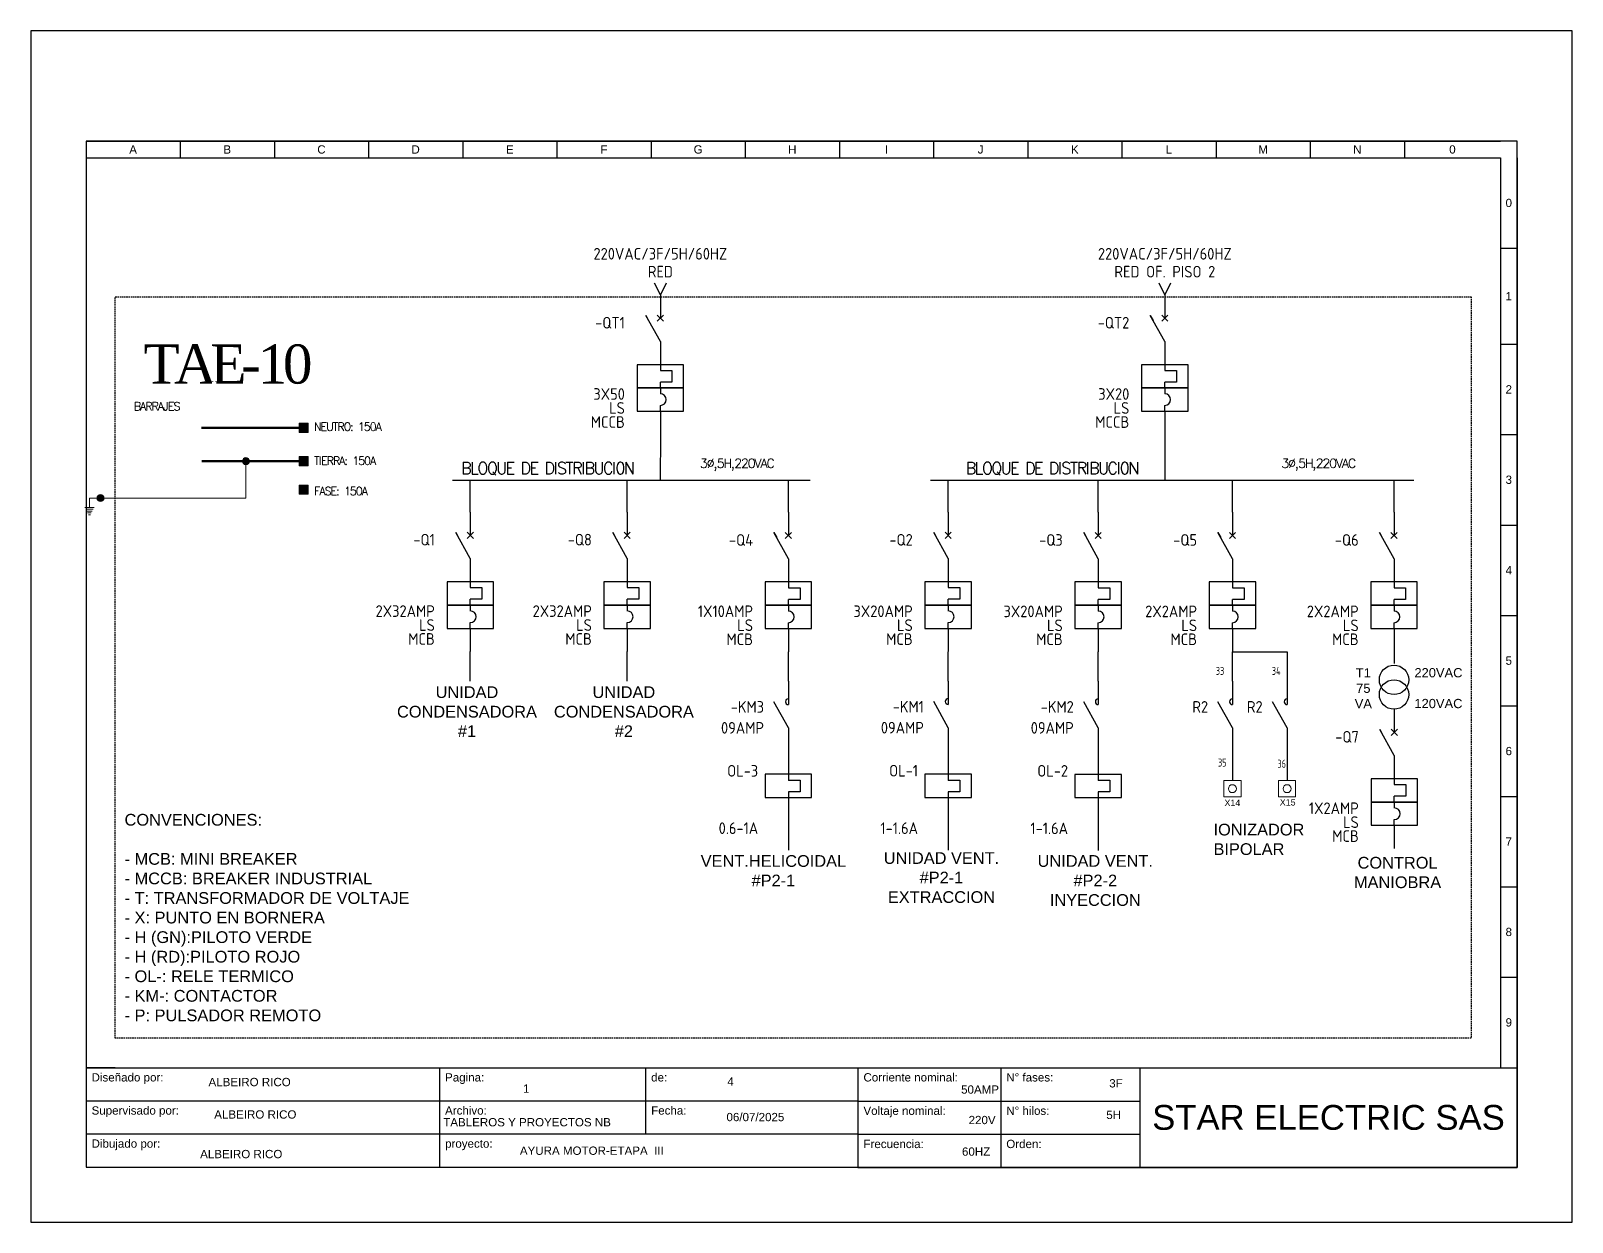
# Model space of a CAD drawing. Header units: millimetres. Extents: x 691 to 18605, y 670 to 10026.
# Drawn here: x 691 to 1742, y 670 to 1483 of the extents above; entities that cross this region are included whole.
import ezdxf
from ezdxf.enums import TextEntityAlignment as Align

# ---------------------------------------------------------------- set-up
doc = ezdxf.new("R2010")
doc.units = ezdxf.units.MM
doc.linetypes.add('DASHEDX2', pattern=[1.5, 1, -0.5])
for name, color, linetype in [('-DIAGRAMA', 7, 'Continuous'), ('-Electrico', 5, 'Continuous'), ('CO_BARRAJE', 255, 'Continuous'), ('CO_DIAGRAMA_UNIFILAR', 3, 'Continuous'), ('CO_TEXTO', 7, 'Continuous'), ('CO_TEXTO_1', 7, 'Continuous'), ('DESC', 150, 'Continuous'), ('SYMS', 7, 'Continuous'), ('TAGS', 150, 'Continuous'), ('WIRENO', 72, 'Continuous'), ('XREFCHILD', 134, 'Continuous'), ('YEL_14_THHN', 2, 'Continuous')]:
    doc.layers.add(name, color=color, linetype=linetype)
doc.styles.add('ROMANS', font='romans')
doc.styles.get("Standard").update_dxf_attribs({"font": 'arial.ttf'})
doc.styles.add('WD_IEC', font='ISOCP2.shx', dxfattribs={"width": 0.9, "height": 4})
doc.linetypes.add('TI_TIERRA', pattern='A,0.5,-0.2,["T",Standard,S=0.1,R=0,X=-0.1,Y=-0.05],-0.25', length=0.95)

# ---------------------------------------------------------------- blocks, each defined once
blk = doc.blocks.new('VCB11Q9')
for p, q in [((0, 7.5), (0, 2.5)), ((0, -2.5), (-3.12, 3.12)), ((-3.12, 3.12), (-2.52, 2.03)), ((-0.66, 1.84), (0.66, 3.16)), ((-0.66, 3.16), (0.66, 1.84)), ((0, -2.5), (0, -7.5)), ((0, -7.5), (0, -8.75)), ((0, -8.75), (2.5, -8.75)), ((2.5, -8.75), (2.5, -11.25)), ((0, -12.5), (0, -11.25)), ((2.5, -11.25), (0, -11.25)), ((0, -12.5), (0, -13.75)), ((0, -17.5), (0, -16.25)), ((0, -17.5), (0, -22.5))]:
    blk.add_line(p, q)
for points in [[(-5, -7.5), (-5, -12.5), (5, -12.5), (5, -7.5)], [(-5, -12.5), (-5, -17.5), (5, -17.5), (5, -12.5)]]:
    blk.add_lwpolyline(points, close=True)
blk.add_arc((0, -15), 1.25, 270, 90)
at = {"style": 'WD_IEC'}
for tag, p in [('INST', (-7.62, 6.3)), ('LOC', (-7.62, 3.3)), ('TAG1', (-7.62, 0.3)), ('RATING1', (-7.62, -2.7)), ('DESC1', (-7.62, -15.05)), ('DESC2', (-7.62, -18.05)), ('DESC3', (-7.62, -21.05))]:
    blk.add_attdef(tag, text='', height=2.5, dxfattribs=at).set_placement(p, align=Align.RIGHT)
blk.add_attdef('TERM01', text='', height=2, rotation=90, dxfattribs=at).set_placement((-1, 7.5), align=Align.RIGHT)
at = {"style": 'WD_IEC', "flags": 1}
for tag, p, height in [('X2TERM01', (0, 7.5), 0.32), ('X4LINK', (-2.15, 0), 0.32), ('X1LINK', (0.02, 0), 0.32), ('CONTACT', (-5.15, -7.55), 1), ('COMMON', (-3.9, -8.8), 1), ('ASSYCODE', (0.69, -18.77), 1), ('FAMILY', (0.69, -20.27), 1), ('X8TERM02', (0, -22.5), 0.32), ('CATDESC', (0.69, -21.77), 1)]:
    blk.add_attdef(tag, p, '', height=height, dxfattribs=at)
at = {"style": 'WD_IEC', "flags": 9}
for tag, p in [('MFG', (7.81, 5.44)), ('CAT', (7.81, 2.94))]:
    blk.add_attdef(tag, text='', height=1.5, dxfattribs=at).set_placement(p, align=Align.RIGHT)
at = {"lineweight": 15, "style": 'WD_IEC'}
blk.add_attdef('XREF', text='', height=2.5, dxfattribs=at).set_placement((-7.62, -12.05), align=Align.RIGHT)
at = {"style": 'WD_IEC'}
blk.add_attdef('TERM02', (-1, -22.5), '', height=2, rotation=90, dxfattribs=at)
blk = doc.blocks.new('HA1X2Y')
blk.add_lwpolyline([(1.25, 2.5), (0, 0), (-1.25, 2.5)])
at = {"style": 'WD_IEC', "flags": 8}
for tag, p in [('DESC1', (0, 7.6)), ('DESC2', (0, 3.75))]:
    blk.add_attdef(tag, text='', height=2.5, dxfattribs=at).set_placement(p, align=Align.CENTER)
at = {"style": 'WD_IEC', "flags": 1}
blk.add_attdef('X8TERM01', (0, 0), '', height=0.32, dxfattribs=at)
blk = doc.blocks.new('VMS21P')
for p, q in [((0, 7.5), (0, 2.5)), ((0, -2.5), (-3.12, 3.12)), ((0, -2.5), (0, -7.5))]:
    blk.add_line(p, q)
blk.add_arc((0, 3.12), 0.625, 90, 270)
at = {"style": 'WD_IEC'}
for tag, p in [('INST', (-5.25, 6.75)), ('LOC', (-5.25, 3.75)), ('TAG2', (-5.25, 0.75)), ('XREF', (-5.25, -3.75)), ('DESC1', (-5.25, -6.75)), ('DESC2', (-5.25, -9.75)), ('DESC3', (-5.25, -12.75))]:
    blk.add_attdef(tag, text='', height=2.5, dxfattribs=at).set_placement(p, align=Align.RIGHT)
blk.add_attdef('TERM01', text='', height=2, rotation=90, dxfattribs=at).set_placement((-1, 7.5), align=Align.RIGHT)
at = {"style": 'WD_IEC', "flags": 1}
for tag, p, height in [('X2TERM01', (0, 7.5), 0.32), ('X4LINK', (-2.91, 0), 0.32), ('X1LINK', (-0.5, 0), 0.32), ('CONTACT', (4, -3.5), 1), ('FAMILY', (4, -5), 1), ('X8TERM02', (0, -7.5), 0.32)]:
    blk.add_attdef(tag, p, '', height=height, dxfattribs=at)
at = {"style": 'WD_IEC'}
blk.add_attdef('TERM02', (-1, -7.5), '', height=2, rotation=90, dxfattribs=at)
blk = doc.blocks.new('VOL1')
for p, q in [((0, 7.5), (0, 1.25)), ((-5, 2.5), (-5, -2.5)), ((5, 2.5), (-5, 2.5)), ((0, 1.25), (2.5, 1.25)), ((2.5, 1.25), (2.5, -1.25)), ((5, -2.5), (5, 2.5)), ((-5, -2.5), (5, -2.5)), ((0, -1.25), (0, -7.5)), ((2.5, -1.25), (0, -1.25))]:
    blk.add_line(p, q)
at = {"style": 'WD_IEC'}
for tag, p in [('INST', (-6.5, 9)), ('LOC', (-6.5, 5.5)), ('TAG1', (-6.5, 2)), ('RATING1', (-6.5, -2.5)), ('XREF', (-6.5, -6.5)), ('DESC1', (-6.5, -10.35)), ('DESC2', (-6.5, -13.85)), ('DESC3', (-6.5, -17.35))]:
    blk.add_attdef(tag, text='', height=2.5, dxfattribs=at).set_placement(p, align=Align.RIGHT)
blk.add_attdef('TERM01', text='', height=2, rotation=90, dxfattribs=at).set_placement((-1, 7.5), align=Align.RIGHT)
at = {"style": 'WD_IEC', "flags": 1}
for tag, p, height in [('X2TERM01', (0, 7.5), 0.32), ('MFG', (2.75, 6.5), 1.5), ('CAT', (2.75, 4), 1.5), ('X4LINK', (-5, 0), 0.32), ('X1LINK', (5, 0), 0.32), ('ASSYCODE', (1, -4), 1), ('FAMILY', (1, -5.5), 1), ('CATDESC', (1, -7), 1), ('X8TERM02', (0, -7.5), 0.32)]:
    blk.add_attdef(tag, p, '', height=height, dxfattribs=at)
at = {"style": 'WD_IEC'}
blk.add_attdef('TERM02', (-1, -7.5), '', height=2, rotation=90, dxfattribs=at)
blk = doc.blocks.new('*T3')
at = {"color": 0, "linetype": 'ByBlock', "lineweight": -2}
for p, q in [((0, 0), (139.92, 0)), ((0, 0), (0, -18)), ((64.08, 0), (64.08, -18)), ((101.44, 0), (101.44, -12)), ((139.92, 0), (139.92, -18)), ((0, -6), (139.92, -6)), ((0, -12), (139.92, -12)), ((0, -18), (139.92, -18))]:
    blk.add_line(p, q, dxfattribs=at)
at = {"color": 0, "char_height": 1.5, "attachment_point": 1}
for s, insert, width in [('{\\fArial|b0|i0|c162|p34;Diseñado por:}', (1, -1), 62.0824), ('{\\fArial|b0|i0|c162|p34;Pagina:}', (65.08, -1), 35.3574), ('{\\fArial|b0|i0|c162|p34;de}:', (102.44, -1), 36.4813), ('{\\fArial|b0|i0|c162|p34;Supervisado por:}', (1, -7), 62.0824), ('{\\fArial|b0|i0|c162|p34;Archivo:}', (65.08, -7), 35.3574), ('Fecha:', (102.44, -7), 36.4813), ('Dibujado por:', (1, -13), 62.0824), ('{\\fArial|b0|i0|c162|p34;proyecto:}', (65.08, -13), 73.8387)]:
    blk.add_mtext(s, dxfattribs=dict(at, insert=insert, width=width))
blk = doc.blocks.new('*T4')
at = {"color": 0, "linetype": 'ByBlock', "lineweight": -2}
for p, q in [((0, 0), (119.48, 0)), ((0, 0), (0, -18.07)), ((25.89, 0), (25.89, -18.07)), ((51.13, 0), (51.13, -18.07)), ((119.48, 0), (119.48, -18.07)), ((0, -6.05), (51.13, -6.05)), ((0, -12.07), (51.13, -12.07)), ((0, -18.07), (119.48, -18.07))]:
    blk.add_line(p, q, dxfattribs=at)
at = {"color": 0}
for s, insert, char_height, width, attachment_point in [('Corriente nominal:', (1, -1), 1.5, 23.894, 1), ('{\\fArial|b0|i0|c162|p34;N° fases:}', (26.89, -1), 1.5, 23.2313, 1), ('Voltaje nominal:', (1, -7.05), 1.5, 23.894, 1), ('{\\fArial|b0|i0|c162|p34;N° hilos:}', (26.89, -7.05), 1.5, 23.2313, 1), ('{\\fArial|b0|i0|c162|p34;STAR ELECTRIC SAS}', (85.3, -9.04), 4.5, 66.3536, 5), ('Frecuencia:', (1, -13.07), 1.5, 23.894, 1), ('{\\fArial|b0|i0|c162|p34;Orden}:', (26.89, -13.07), 1.5, 23.2313, 1)]:
    blk.add_mtext(s, dxfattribs=dict(at, insert=insert, char_height=char_height, width=width, attachment_point=attachment_point))
blk = doc.blocks.new('CAJETIN')
for p, q in [((0, 185.97), (-259.4, 185.97)), ((-259.4, 185.97), (-259.4, 0.07)), ((-259.4, 185.97), (-2.99, 185.97)), ((-259.4, 185.97), (-259.4, 182.97)), ((-242.33, 185.97), (-242.33, 182.97)), ((-225.26, 185.97), (-225.26, 182.97)), ((-208.19, 185.97), (-208.19, 182.97)), ((-191.12, 185.97), (-191.12, 182.97)), ((-174.05, 185.97), (-174.05, 182.97)), ((-156.98, 185.97), (-156.98, 182.97)), ((-139.91, 185.97), (-139.91, 182.97)), ((-122.84, 185.97), (-122.84, 182.97)), ((-105.77, 185.97), (-105.77, 182.97)), ((-88.7, 185.97), (-88.7, 182.97)), ((-71.64, 185.97), (-71.64, 182.97)), ((-54.57, 185.97), (-54.57, 182.97)), ((-37.5, 185.97), (-37.5, 182.97)), ((-20.43, 185.97), (-20.43, 182.97)), ((0, 0.07), (0, 185.97)), ((-259.4, 182.97), (-2.99, 182.97)), ((-3, 182.97), (-3, 18.07)), ((0, 182.97), (0, 18.07)), ((-3, 166.58), (0, 166.58)), ((-3, 149.19), (0, 149.19)), ((-3, 132.8), (0, 132.8)), ((-3, 116.41), (0, 116.41)), ((-3, 100.02), (0, 100.02)), ((-3, 83.63), (0, 83.63)), ((-3, 67.24), (0, 67.24)), ((-3, 50.85), (0, 50.85)), ((-3, 34.46), (0, 34.46)), ((-3, 18.07), (0, 18.07)), ((-259.4, 0.07), (0, 0.07))]:
    blk.add_line(p, q)
blk.add_lwpolyline([(-269.4, -9.93), (10, -9.93), (10, 205.97), (-269.4, 205.97)], close=True)
for name, p in [('*T3', (-259.4, 18.07)), ('*T4', (-119.48, 18.07))]:
    blk.add_blockref(name, p)
blk.add_text('0', height=1.5).set_placement((-2.08, 174.04))
at = {"char_height": 1.5, "attachment_point": 5}
for s, insert, width in [('A', (-250.87, 184.47), 17.0695), ('B', (-233.8, 184.47), 17.0695), ('C', (-216.73, 184.47), 17.0695), ('D', (-199.66, 184.47), 17.0695), ('E', (-182.59, 184.47), 17.0695), ('F', (-165.52, 184.47), 17.0695), ('G', (-148.45, 184.47), 17.0695), ('H', (-131.38, 184.47), 17.0695), ('I', (-114.31, 184.47), 17.0695), ('J', (-97.24, 184.47), 17.0695), ('K', (-80.17, 184.47), 17.0695), ('L', (-63.1, 184.47), 17.0695), ('M', (-46.03, 184.47), 17.0695), ('N', (-28.96, 184.47), 17.0695), ('0', (-11.71, 184.47), 17.4362), ('1', (-1.5, 157.89), 3), ('2', (-1.5, 141), 3), ('3', (-1.5, 124.61), 3), ('4', (-1.5, 108.22), 3), ('5', (-1.5, 91.83), 3), ('6', (-1.5, 75.44), 3), ('7', (-1.5, 59.05), 3), ('8', (-1.5, 42.66), 3), ('9', (-1.5, 26.27), 3)]:
    blk.add_mtext(s, dxfattribs=dict(at, insert=insert, width=width))
for tag, p in [('DISEÑADO_POR', (-230.86, 14.78)), ('SUPERVISADO_POR', (-229.59, 8.32)), ('DIBUJADO_POR', (-231.25, 2.42))]:
    blk.add_attdef(tag, text='', height=1.5).set_placement(p, align=Align.MIDDLE)
for tag, p in [('PAGINA', (-180.19, 13.54)), ('DE', (-143.12, 14.83)), ('A', (-97.02, 13.49)), ('F', (-73.9, 14.47)), ('ARCHIVO', (-179.45, 8.2)), ('FECHA', (-143.31, 8.38)), ('V', (-96.96, 8.58)), ('H', (-74.46, 8.76)), ('PROYECTO', (-180.75, 3.04)), ('HZ', (-98.06, 2.87)), ('OR', (-74.83, 2.5))]:
    blk.add_attdef(tag, p, '', height=1.5)
blk = doc.blocks.new('WD_WNV')
at = {"linetype": 'Continuous', "style": 'WD_IEC', "width": 0.8}
blk.add_attdef('WIRENO', text='', height=2.5, dxfattribs=at).set_placement((-1.6, 0), align=Align.MIDDLE_RIGHT)
at = {"style": 'WD_IEC', "flags": 1}
for tag, p in [('W08USER', (-1, 0.375)), ('W04USER', (-1, 0.875)), ('W05USER', (-1, 0.75)), ('W09USER', (-1, 0.25)), ('W03USER', (-1, 1)), ('W06USER', (-1, 0.625)), ('W07USER', (-1, 0.5)), ('W02USER', (-1, 1.125)), ('W01USER', (-1, 1.25)), ('W10USER', (-1, 0.125))]:
    blk.add_attdef(tag, text='', height=0.08, dxfattribs=at).set_placement(p, align=Align.CENTER)

msp = doc.modelspace()

# ---------------------------------------------------------------- hatches: boundary and pattern name
at = {"lineweight": 13}
h = msp.add_hatch(color=0, dxfattribs=at)
h.dxf.hatch_style = 1
h.paths.add_polyline_path([(836.8, 1191.6, 1), (838.3, 1187.1, 1)])
h = msp.add_hatch(color=0, dxfattribs=at)
h.dxf.hatch_style = 1
h.paths.add_polyline_path([(736, 1164.1, 1), (740.8, 1164.1, 1)])
at = {"layer": 'CO_BARRAJE', "lineweight": 13, "ltscale": 0.01}
for points in [[(880.1, 1215.2), (873.8, 1215.2), (873.8, 1208.9), (880.1, 1208.9)], [(880.1, 1192.5), (873.8, 1192.5), (873.8, 1186.2), (880.1, 1186.2)], [(880.1, 1173), (873.8, 1173), (873.8, 1166.7), (880.1, 1166.7)]]:
    msp.add_hatch(color=0, dxfattribs=at).paths.add_polyline_path(points)

# ---------------------------------------------------------------- linework, layer by layer
at = {"layer": '-DIAGRAMA', "color": 0, "lineweight": 0}
for centre in [(1510.3, 966), (1547.6, 966)]:
    msp.add_circle(centre, 2.72, dxfattribs=at)
at = {"layer": '-Electrico', "color": 0, "lineweight": 0, "ltscale": 0.08}
for points in [[(1504.5, 971.5), (1516.2, 971.5), (1516.2, 960.5), (1504.5, 960.5)], [(1541.7, 971.5), (1553.4, 971.5), (1553.4, 960.5), (1541.7, 960.5)]]:
    msp.add_lwpolyline(points, close=True, dxfattribs=at)
at = {"color": 0}
for p, q in [((1510.3, 1059.3), (1547.6, 1059.3)), ((1547.6, 1059.3), (1547.6, 1039.2)), ((728.5, 775.8), (748.5, 775.8))]:
    msp.add_line(p, q, dxfattribs=at)
at = {"color": 0, "linetype": 'DASHEDX2'}
msp.add_lwpolyline([(748.5, 1301.3), (1673.1, 1301.3), (1673.1, 795.8), (748.5, 795.8)], close=True, dxfattribs=at)
at = {"color": 0}
for centre in [(1620.5, 1040.2), (1620.5, 1030.2)]:
    msp.add_circle(centre, 10, dxfattribs=at)
at = {"layer": 'CO_BARRAJE', "color": 0, "lineweight": 13, "ltscale": 0.01, "const_width": 1.58}
for points in [[(807.2, 1212.1), (873.8, 1212.1)], [(807.5, 1189.3), (873.8, 1189.3)]]:
    msp.add_lwpolyline(points, dxfattribs=at)
at = {"layer": 'CO_BARRAJE', "color": 0, "lineweight": 13, "ltscale": 0.01}
for points in [[(873.8, 1215.2), (873.8, 1208.9), (880.1, 1208.9), (880.1, 1215.2)], [(873.8, 1192.5), (873.8, 1186.2), (880.1, 1186.2), (880.1, 1192.5)], [(873.8, 1173), (873.8, 1166.7), (880.1, 1166.7), (880.1, 1173)]]:
    msp.add_lwpolyline(points, close=True, dxfattribs=at)
at = {"layer": 'CO_DIAGRAMA_UNIFILAR', "color": 0, "linetype": 'TI_TIERRA', "lineweight": 13}
for p, q in [((837.5, 1189.3), (837.5, 1164.1)), ((837.6, 1164.1), (738.4, 1164.1))]:
    msp.add_line(p, q, dxfattribs=at)
at = {"layer": 'CO_DIAGRAMA_UNIFILAR', "color": 0, "linetype": 'TI_TIERRA', "lineweight": 13, "ltscale": 0.0001}
for p, q in [((727.7, 1157.8), (734, 1157.8)), ((727.7, 1157.8), (734, 1157.8)), ((728.3, 1156.5), (733.4, 1156.5)), ((728.3, 1156.5), (733.4, 1156.5)), ((730.9, 1164.1), (730.9, 1157.8)), ((730.9, 1164.1), (730.9, 1157.8)), ((738.4, 1164.1), (730.9, 1164.1)), ((729, 1155.2), (732.8, 1155.2)), ((729, 1155.2), (732.8, 1155.2)), ((729.6, 1154), (732.1, 1154)), ((729.6, 1154), (732.1, 1154)), ((730.2, 1152.7), (731.5, 1152.7))]:
    msp.add_line(p, q, dxfattribs=at)
at = {"layer": 'CO_DIAGRAMA_UNIFILAR', "color": 0, "lineweight": 13}
for centre in [(837.6, 1189.3), (837.6, 1189.3), (738.4, 1164.1)]:
    msp.add_circle(centre, 2.39, dxfattribs=at)
at = {"layer": 'YEL_14_THHN', "color": 0}
for p, q in [((1120.2, 1207.4), (1120.1, 1176)), ((1464.2, 1207.4), (1464.1, 1176)), ((1222.4, 1176.2), (978.5, 1176.2)), ((1634, 1176.2), (1304.5, 1176.2)), ((1620.5, 1062.4), (1620.5, 1051.3)), ((990.6, 1039.4), (990.6, 1059.5)), ((1097.6, 1039.4), (1097.6, 1059.5)), ((1207.5, 1039.2), (1207.5, 1059.3)), ((1316.5, 1039.3), (1316.5, 1059.4)), ((1418.8, 1039.2), (1418.8, 1059.3)), ((1510.3, 1039.2), (1510.3, 1059.3)), ((1620.7, 1020.2), (1620.7, 1004.4)), ((1207.5, 991.7), (1207.5, 971.5)), ((1316.5, 991.7), (1316.5, 971.6)), ((1418.8, 991.6), (1418.8, 971.5)), ((1510.3, 991.6), (1510.3, 971.5)), ((1547.6, 991.6), (1547.6, 971.5)), ((1207.5, 944.1), (1207.5, 924)), ((1316.5, 944.2), (1316.5, 924)), ((1418.8, 944.1), (1418.8, 923.9))]:
    msp.add_line(p, q, dxfattribs=at)
for points in [[(990.6, 1154.6), (990.6, 1176.2)], [(1097.6, 1154.6), (1097.6, 1176.2)], [(1207.5, 1154.6), (1207.5, 1176.2)], [(1316.5, 1154.6), (1316.5, 1176.2)], [(1418.8, 1154.6), (1418.8, 1176.2)], [(1510.3, 1154.6), (1510.3, 1176.2)], [(1620.5, 1154.6), (1620.5, 1176.2)]]:
    msp.add_lwpolyline(points, dxfattribs=at)

# ---------------------------------------------------------------- block references
at = {"color": 0}
ref = msp.add_blockref('CAJETIN', (1704.4, 707.8), dxfattribs=dict(at, xscale=3.761929394681115, yscale=3.761929394681115, zscale=3.761929394681115))
ref.add_attrib('5H', '5H', (1424.3, 740.8), dxfattribs={"height": 5.64})
ref.add_attrib('3F', '3F', (1426.3, 762.3), dxfattribs={"height": 5.64})
ref.add_attrib('HZ', '60HZ', dxfattribs={"height": 5.64}).set_placement((1335.5, 718.6), align=Align.MIDDLE)
ref.add_attrib('V', '220V', dxfattribs={"height": 5.64}).set_placement((1339.6, 740.1), align=Align.MIDDLE)
ref.add_attrib('A', '50AMP', dxfattribs={"height": 5.64}).set_placement((1338.2, 760.9), align=Align.MIDDLE)
ref.add_attrib('PROYECTO', 'AYURA MOTOR-ETAPA  III', dxfattribs={"height": 5.643}).set_placement((1024.4, 719.2), align=Align.MIDDLE_LEFT)
ref.add_attrib('ARCHIVO', 'TABLEROS Y PROYECTOS NB', dxfattribs={"height": 5.643}).set_placement((1029.3, 738.6), align=Align.MIDDLE)
ref.add_attrib('DE', '4', (1165.9, 763.6), dxfattribs={"height": 5.64})
ref.add_attrib('PAGINA', '1', (1026.5, 758.7), dxfattribs={"height": 5.64})
ref.add_attrib('FECHA', '06/07/2025', (1165.3, 739.3), dxfattribs={"height": 5.64})
ref.add_attrib('DIBUJADO_POR', 'ALBEIRO RICO', dxfattribs={"height": 5.643}).set_placement((834.4, 716.9), align=Align.MIDDLE)
ref.add_attrib('SUPERVISADO_POR', 'ALBEIRO RICO', dxfattribs={"height": 5.643}).set_placement((844, 743.9), align=Align.MIDDLE)
ref.add_attrib('DISEÑADO_POR', 'ALBEIRO RICO', dxfattribs={"height": 5.643}).set_placement((840.1, 766), align=Align.MIDDLE)
at = {"layer": 'SYMS', "color": 0}
ref = msp.add_blockref('HA1X2Y', (1120.2, 1302.6), dxfattribs=dict(at, xscale=3.170878376089944, yscale=3.170878376089944, zscale=3.170878376089944))
ref.add_attrib('DESC2', 'RED', dxfattribs={"layer": 'DESC', "height": 7.93, "style": 'WD_IEC', "flags": 8}).set_placement((1120.2, 1314.5), align=Align.CENTER)
ref.add_attrib('DESC1', '220VAC/3F/5H/60HZ', dxfattribs={"layer": 'DESC', "height": 7.927, "style": 'WD_IEC', "flags": 8}).set_placement((1120.2, 1326.7), align=Align.CENTER)
ref = msp.add_blockref('HA1X2Y', (1464.2, 1302.6), dxfattribs=dict(at, xscale=3.170878376089944, yscale=3.170878376089944, zscale=3.170878376089944))
ref.add_attrib('DESC2', 'RED OF. PISO 2', dxfattribs={"layer": 'DESC', "height": 7.927, "style": 'WD_IEC', "flags": 8}).set_placement((1464.2, 1314.5), align=Align.CENTER)
ref.add_attrib('DESC1', '220VAC/3F/5H/60HZ', dxfattribs={"layer": 'DESC', "height": 7.927, "style": 'WD_IEC', "flags": 8}).set_placement((1464.2, 1326.7), align=Align.CENTER)
ref = msp.add_blockref('VCB11Q9', (1120.2, 1278.8), dxfattribs=dict(at, xscale=3.170878376089944, yscale=3.170878376089944, zscale=3.170878376089944))
ref.add_attrib('TAG1', '-QT1', dxfattribs={"layer": 'TAGS', "height": 7.93, "style": 'WD_IEC'}).set_placement((1096, 1279.7), align=Align.RIGHT)
ref.add_attrib('DESC1', '3X50', dxfattribs={"layer": 'DESC', "height": 7.93, "style": 'WD_IEC'}).set_placement((1096, 1231.1), align=Align.RIGHT)
ref.add_attrib('DESC2', 'LS', dxfattribs={"layer": 'DESC', "height": 7.93, "style": 'WD_IEC'}).set_placement((1096, 1221.6), align=Align.RIGHT)
ref.add_attrib('DESC3', 'MCCB', dxfattribs={"layer": 'DESC', "height": 7.93, "style": 'WD_IEC'}).set_placement((1096, 1212), align=Align.RIGHT)
ref = msp.add_blockref('VCB11Q9', (1464.2, 1278.8), dxfattribs=dict(at, xscale=3.170878376089944, yscale=3.170878376089944, zscale=3.170878376089944))
ref.add_attrib('TAG1', '-QT2', dxfattribs={"layer": 'TAGS', "height": 7.93, "style": 'WD_IEC'}).set_placement((1440, 1279.7), align=Align.RIGHT)
ref.add_attrib('DESC1', '3X20', dxfattribs={"layer": 'DESC', "height": 7.93, "style": 'WD_IEC'}).set_placement((1440, 1231.1), align=Align.RIGHT)
ref.add_attrib('DESC2', 'LS', dxfattribs={"layer": 'DESC', "height": 7.93, "style": 'WD_IEC'}).set_placement((1440, 1221.6), align=Align.RIGHT)
ref.add_attrib('DESC3', 'MCCB', dxfattribs={"layer": 'DESC', "height": 7.93, "style": 'WD_IEC'}).set_placement((1440, 1212), align=Align.RIGHT)
ref = msp.add_blockref('VCB11Q9', (990.6, 1130.8), dxfattribs=dict(at, xscale=3.170878376089944, yscale=3.170878376089944, zscale=3.170878376089944))
ref.add_attrib('TAG1', '-Q1', dxfattribs={"layer": 'TAGS', "height": 7.93, "style": 'WD_IEC'}).set_placement((966.4, 1131.8), align=Align.RIGHT)
ref.add_attrib('DESC1', '2X32AMP', dxfattribs={"layer": 'DESC', "height": 7.93, "style": 'WD_IEC'}).set_placement((966.4, 1083.1), align=Align.RIGHT)
ref.add_attrib('DESC2', 'LS', dxfattribs={"layer": 'DESC', "height": 7.93, "style": 'WD_IEC'}).set_placement((966.4, 1073.6), align=Align.RIGHT)
ref.add_attrib('DESC3', 'MCB', dxfattribs={"layer": 'DESC', "height": 7.93, "style": 'WD_IEC'}).set_placement((966.4, 1064.1), align=Align.RIGHT)
ref = msp.add_blockref('VCB11Q9', (1097.6, 1130.8), dxfattribs=dict(at, xscale=3.170878376089944, yscale=3.170878376089944, zscale=3.170878376089944))
ref.add_attrib('TAG1', '-Q8', dxfattribs={"layer": 'TAGS', "height": 7.93, "style": 'WD_IEC'}).set_placement((1073.5, 1131.8), align=Align.RIGHT)
ref.add_attrib('DESC1', '2X32AMP', dxfattribs={"layer": 'DESC', "height": 7.93, "style": 'WD_IEC'}).set_placement((1073.5, 1083.1), align=Align.RIGHT)
ref.add_attrib('DESC2', 'LS', dxfattribs={"layer": 'DESC', "height": 7.93, "style": 'WD_IEC'}).set_placement((1073.5, 1073.6), align=Align.RIGHT)
ref.add_attrib('DESC3', 'MCB', dxfattribs={"layer": 'DESC', "height": 7.93, "style": 'WD_IEC'}).set_placement((1073.5, 1064.1), align=Align.RIGHT)
ref = msp.add_blockref('VCB11Q9', (1207.5, 1130.7), dxfattribs=dict(at, xscale=3.170878376089944, yscale=3.170878376089944, zscale=3.170878376089944))
ref.add_attrib('TAG1', '-Q4', dxfattribs={"layer": 'TAGS', "height": 7.93, "style": 'WD_IEC'}).set_placement((1183.4, 1131.6), align=Align.RIGHT)
ref.add_attrib('DESC1', '1X10AMP', dxfattribs={"layer": 'DESC', "height": 7.93, "style": 'WD_IEC'}).set_placement((1183.4, 1083), align=Align.RIGHT)
ref.add_attrib('DESC2', 'LS', dxfattribs={"layer": 'DESC', "height": 7.93, "style": 'WD_IEC'}).set_placement((1183.4, 1073.5), align=Align.RIGHT)
ref.add_attrib('DESC3', 'MCB', dxfattribs={"layer": 'DESC', "height": 7.93, "style": 'WD_IEC'}).set_placement((1183.4, 1063.9), align=Align.RIGHT)
ref = msp.add_blockref('VCB11Q9', (1316.5, 1130.8), dxfattribs=dict(at, xscale=3.170878376089944, yscale=3.170878376089944, zscale=3.170878376089944))
ref.add_attrib('TAG1', '-Q2', dxfattribs={"layer": 'TAGS', "height": 7.93, "style": 'WD_IEC'}).set_placement((1292.3, 1131.7), align=Align.RIGHT)
ref.add_attrib('DESC1', '3X20AMP', dxfattribs={"layer": 'DESC', "height": 7.93, "style": 'WD_IEC'}).set_placement((1292.3, 1083), align=Align.RIGHT)
ref.add_attrib('DESC2', 'LS', dxfattribs={"layer": 'DESC', "height": 7.93, "style": 'WD_IEC'}).set_placement((1292.3, 1073.5), align=Align.RIGHT)
ref.add_attrib('DESC3', 'MCB', dxfattribs={"layer": 'DESC', "height": 7.93, "style": 'WD_IEC'}).set_placement((1292.3, 1064), align=Align.RIGHT)
ref = msp.add_blockref('VCB11Q9', (1418.8, 1130.7), dxfattribs=dict(at, xscale=3.170878376089944, yscale=3.170878376089944, zscale=3.170878376089944))
ref.add_attrib('TAG1', '-Q3', dxfattribs={"layer": 'TAGS', "height": 7.93, "style": 'WD_IEC'}).set_placement((1394.6, 1131.6), align=Align.RIGHT)
ref.add_attrib('DESC1', '3X20AMP', dxfattribs={"layer": 'DESC', "height": 7.93, "style": 'WD_IEC'}).set_placement((1394.6, 1082.9), align=Align.RIGHT)
ref.add_attrib('DESC2', 'LS', dxfattribs={"layer": 'DESC', "height": 7.93, "style": 'WD_IEC'}).set_placement((1394.6, 1073.4), align=Align.RIGHT)
ref.add_attrib('DESC3', 'MCB', dxfattribs={"layer": 'DESC', "height": 7.93, "style": 'WD_IEC'}).set_placement((1394.6, 1063.9), align=Align.RIGHT)
ref = msp.add_blockref('VCB11Q9', (1510.3, 1130.7), dxfattribs=dict(at, xscale=3.170878376089944, yscale=3.170878376089944, zscale=3.170878376089944))
ref.add_attrib('TAG1', '-Q5', dxfattribs={"layer": 'TAGS', "height": 7.93, "style": 'WD_IEC'}).set_placement((1486.2, 1131.6), align=Align.RIGHT)
ref.add_attrib('DESC1', '2X2AMP', dxfattribs={"layer": 'DESC', "height": 7.93, "style": 'WD_IEC'}).set_placement((1486.2, 1082.9), align=Align.RIGHT)
ref.add_attrib('DESC2', 'LS', dxfattribs={"layer": 'DESC', "height": 7.93, "style": 'WD_IEC'}).set_placement((1486.2, 1073.4), align=Align.RIGHT)
ref.add_attrib('DESC3', 'MCB', dxfattribs={"layer": 'DESC', "height": 7.93, "style": 'WD_IEC'}).set_placement((1486.2, 1063.9), align=Align.RIGHT)
ref = msp.add_blockref('VCB11Q9', (1620.5, 1130.7), dxfattribs=dict(at, xscale=3.170878376089944, yscale=3.170878376089944, zscale=3.170878376089944))
ref.add_attrib('TAG1', '-Q6', dxfattribs={"layer": 'TAGS', "height": 7.93, "style": 'WD_IEC'}).set_placement((1596.4, 1131.6), align=Align.RIGHT)
ref.add_attrib('DESC1', '2X2AMP', dxfattribs={"layer": 'DESC', "height": 7.93, "style": 'WD_IEC'}).set_placement((1596.4, 1082.9), align=Align.RIGHT)
ref.add_attrib('DESC2', 'LS', dxfattribs={"layer": 'DESC', "height": 7.93, "style": 'WD_IEC'}).set_placement((1596.4, 1073.4), align=Align.RIGHT)
ref.add_attrib('DESC3', 'MCB', dxfattribs={"layer": 'DESC', "height": 7.93, "style": 'WD_IEC'}).set_placement((1596.4, 1063.9), align=Align.RIGHT)
ref = msp.add_blockref('VMS21P', (1207.5, 1015.4), dxfattribs=dict(at, xscale=3.170878376089944, yscale=3.170878376089944, zscale=3.170878376089944))
ref.add_attrib('XREF', '09AMP', dxfattribs={"layer": 'XREFCHILD', "height": 7.93, "style": 'WD_IEC'}).set_placement((1190.9, 1003.5), align=Align.RIGHT)
ref.add_attrib('TAG2', '-KM3', dxfattribs={"layer": 'TAGS', "height": 7.93, "style": 'WD_IEC'}).set_placement((1190.9, 1017.8), align=Align.RIGHT)
ref = msp.add_blockref('VMS21P', (1316.5, 1015.5), dxfattribs=dict(at, xscale=3.170878376089944, yscale=3.170878376089944, zscale=3.170878376089944))
ref.add_attrib('XREF', '09AMP', dxfattribs={"layer": 'XREFCHILD', "height": 7.93, "style": 'WD_IEC'}).set_placement((1299.9, 1003.6), align=Align.RIGHT)
ref.add_attrib('TAG2', '-KM1', dxfattribs={"layer": 'TAGS', "height": 7.93, "style": 'WD_IEC'}).set_placement((1299.9, 1017.9), align=Align.RIGHT)
ref = msp.add_blockref('VMS21P', (1418.8, 1015.4), dxfattribs=dict(at, xscale=3.170878376089944, yscale=3.170878376089944, zscale=3.170878376089944))
ref.add_attrib('XREF', '09AMP', dxfattribs={"layer": 'XREFCHILD', "height": 7.93, "style": 'WD_IEC'}).set_placement((1402.1, 1003.5), align=Align.RIGHT)
ref.add_attrib('TAG2', '-KM2', dxfattribs={"layer": 'TAGS', "height": 7.93, "style": 'WD_IEC'}).set_placement((1402.1, 1017.8), align=Align.RIGHT)
ref = msp.add_blockref('VMS21P', (1510.3, 1015.4), dxfattribs=dict(at, xscale=3.170878376089944, yscale=3.170878376089944, zscale=3.170878376089944))
ref.add_attrib('TAG2', 'R2', dxfattribs={"layer": 'TAGS', "height": 7.93, "style": 'WD_IEC'}).set_placement((1493.7, 1017.8), align=Align.RIGHT)
ref = msp.add_blockref('VMS21P', (1547.6, 1015.4), dxfattribs=dict(at, xscale=3.170878376089944, yscale=3.170878376089944, zscale=3.170878376089944))
ref.add_attrib('TAG2', 'R2', dxfattribs={"layer": 'TAGS', "height": 7.93, "style": 'WD_IEC'}).set_placement((1530.9, 1017.8), align=Align.RIGHT)
ref = msp.add_blockref('VCB11Q9', (1620.7, 996.5), dxfattribs=dict(at, xscale=3.170878376089944, yscale=3.170878376089944, zscale=3.170878376089944))
ref.add_attrib('TAG1', '-Q7', dxfattribs={"layer": 'TAGS', "height": 7.93, "style": 'WD_IEC'}).set_placement((1596.5, 997.4), align=Align.RIGHT)
ref.add_attrib('DESC1', '1X2AMP', dxfattribs={"layer": 'DESC', "height": 7.93, "style": 'WD_IEC'}).set_placement((1596.5, 948.7), align=Align.RIGHT)
ref.add_attrib('DESC2', 'LS', dxfattribs={"layer": 'DESC', "height": 7.93, "style": 'WD_IEC'}).set_placement((1596.5, 939.2), align=Align.RIGHT)
ref.add_attrib('DESC3', 'MCB', dxfattribs={"layer": 'DESC', "height": 7.93, "style": 'WD_IEC'}).set_placement((1596.5, 929.7), align=Align.RIGHT)
ref = msp.add_blockref('VOL1', (1207.5, 967.9), dxfattribs=dict(at, xscale=3.170878376089944, yscale=3.170878376089944, zscale=3.170878376089944))
ref.add_attrib('DESC1', '0.6-1A', dxfattribs={"layer": 'DESC', "height": 7.93, "style": 'WD_IEC'}).set_placement((1186.9, 935.1), align=Align.RIGHT)
ref.add_attrib('TAG1', 'OL-3', dxfattribs={"layer": 'TAGS', "height": 7.93, "style": 'WD_IEC'}).set_placement((1186.9, 974.2), align=Align.RIGHT)
ref = msp.add_blockref('VOL1', (1316.5, 967.9), dxfattribs=dict(at, xscale=3.170878376089944, yscale=3.170878376089944, zscale=3.170878376089944))
ref.add_attrib('DESC1', '1-1.6A', dxfattribs={"layer": 'DESC', "height": 7.93, "style": 'WD_IEC'}).set_placement((1295.9, 935.1), align=Align.RIGHT)
ref.add_attrib('TAG1', 'OL-1', dxfattribs={"layer": 'TAGS', "height": 7.93, "style": 'WD_IEC'}).set_placement((1295.9, 974.3), align=Align.RIGHT)
ref = msp.add_blockref('VOL1', (1418.8, 967.8), dxfattribs=dict(at, xscale=3.170878376089944, yscale=3.170878376089944, zscale=3.170878376089944))
ref.add_attrib('DESC1', '1-1.6A', dxfattribs={"layer": 'DESC', "height": 7.93, "style": 'WD_IEC'}).set_placement((1398.2, 935), align=Align.RIGHT)
ref.add_attrib('TAG1', 'OL-2', dxfattribs={"layer": 'TAGS', "height": 7.93, "style": 'WD_IEC'}).set_placement((1398.2, 974.2), align=Align.RIGHT)
at = {"layer": 'WIRENO', "color": 0}
ref = msp.add_blockref('WD_WNV', (1521.4, 1038.2), dxfattribs=dict(at, xscale=2.197145441597592, yscale=2.197145441597592, zscale=2.197145441597592))
ref.add_attrib('WIRENO', '33', dxfattribs={"linetype": 'Continuous', "height": 5.49, "style": 'WD_IEC', "width": 0.8}).set_placement((1504.7, 1046.3), align=Align.MIDDLE_RIGHT)
ref = msp.add_blockref('WD_WNV', (1559.8, 1038.2), dxfattribs=dict(at, xscale=2.197145441597592, yscale=2.197145441597592, zscale=2.197145441597592))
ref.add_attrib('WIRENO', '34', dxfattribs={"linetype": 'Continuous', "height": 5.49, "style": 'WD_IEC', "width": 0.8}).set_placement((1543.1, 1046.3), align=Align.MIDDLE_RIGHT)
ref = msp.add_blockref('WD_WNV', (1522.9, 975.6), dxfattribs=dict(at, xscale=2.197145441597592, yscale=2.197145441597592, zscale=2.197145441597592))
ref.add_attrib('WIRENO', '35', dxfattribs={"linetype": 'Continuous', "height": 5.49, "style": 'WD_IEC', "width": 0.8}).set_placement((1506.3, 983.8), align=Align.MIDDLE_RIGHT)
ref = msp.add_blockref('WD_WNV', (1563.4, 974.8), dxfattribs=dict(at, xscale=2.197145441597592, yscale=2.197145441597592, zscale=2.197145441597592))
ref.add_attrib('WIRENO', '36', dxfattribs={"linetype": 'Continuous', "height": 5.49, "style": 'WD_IEC', "width": 0.8}).set_placement((1546.8, 983), align=Align.MIDDLE_RIGHT)

# ---------------------------------------------------------------- texts
at = {"color": 0, "lineweight": 0}
for s, p in [('X14', (1504.9, 954.2)), ('X15', (1542.6, 954.5))]:
    msp.add_text(s, height=4.33, dxfattribs=at).set_placement(p)
at = {"color": 0, "linetype": 'DASHEDX2', "char_height": 6.3, "attachment_point": 1}
for s, insert in [('\\pxqc;T1\\P75\\PVA', (1576.1, 1048.1)), ('220VAC\\P\\P120VAC', (1634.4, 1048.2))]:
    msp.add_mtext_dynamic_manual_height_columns(s, width=46.93, gutter_width=31.5, heights=[0], dxfattribs=dict(at, insert=insert))
at = {"color": 0, "char_height": 7.984, "attachment_point": 1}
for s, width, heights, insert in [('\\pxqc;UNIDAD CONDENSADORA\\P#1', 68.832, [0], (953.9, 1035.8)), ('\\pxqc;UNIDAD CONDENSADORA\\P#2', 68.832, [0], (1060.9, 1035.8)), ('IONIZADOR BIPOLAR', 68.832, [0], (1497.4, 942.1)), ('\\pxqc;VENT.HELICOIDAL #P2-1', 117.575, [26.5], (1138.5, 920.7)), ('\\pxqc;UNIDAD VENT.\\P#P2-1 \\PEXTRACCION', 117.575, [45.2], (1253.1, 922.7)), ('\\pxqc;UNIDAD VENT.\\P#P2-2\\PINYECCION', 117.575, [40.9], (1358, 920.7)), ('\\pxqc;CONTROL\\PMANIOBRA', 68.832, [0], (1588.5, 919.5))]:
    msp.add_mtext_dynamic_manual_height_columns(s, width=width, gutter_width=39.9, heights=heights, dxfattribs=dict(at, insert=insert))
at = {"color": 0, "insert": (754.8, 948.8), "char_height": 8, "width": 341.189, "attachment_point": 1}
msp.add_mtext('CONVENCIONES:\\P\\P- MCB: MINI BREAKER\\P- MCCB: BREAKER INDUSTRIAL\\P- T: TRANSFORMADOR DE VOLTAJE\\P- X: PUNTO EN BORNERA\\P- H (GN):PILOTO VERDE\\P- H (RD):PILOTO ROJO\\P- OL-: RELE TERMICO\\P- KM-: CONTACTOR\\P- P: PULSADOR REMOTO', dxfattribs=at)
at = {"layer": 'CO_TEXTO', "color": 0, "lineweight": 13, "insert": (767.7, 1255.3), "char_height": 26.68, "attachment_point": 4, "rotation": 0, "style": 'ROMANS'}
msp.add_mtext('\\A1;{\\fRomantic|b0|i0|c2|p2;\\T0.85;TAE-10}', dxfattribs=at)
at = {"layer": 'CO_TEXTO_1', "color": 0, "lineweight": 13, "attachment_point": 4, "rotation": 0, "style": 'ROMANS'}
for s, insert, char_height in [('\\A1;\\pxql;{\\T0.85;BARRAJES}', (761.1, 1226.7), 5.547), ('\\A1;{\\T0.85;NEUTRO: 150A }', (884, 1212.8), 5.547), ('\\A1;\\pxql;{\\T0.85;TIERRA: 150A}', (884, 1189.6), 5.547), ('\\A1;{\\T0.85;\\PBLOQUE DE DISTRIBUCI0N }', (984.4, 1190.8), 7.991), ('\\A1;{\\T0.85;\\P3∅,5H,220VAC}', (1147.2, 1192.1), 6.291), ('\\A1;{\\T0.85;\\PBLOQUE DE DISTRIBUCI0N }', (1328.4, 1190.8), 7.991), ('\\A1;{\\T0.85;\\P3∅,5H,220VAC}', (1543.7, 1192.1), 6.291), ('\\A1;\\pxql;{\\T0.85;FASE: 150A }', (884, 1168.9), 5.547)]:
    msp.add_mtext(s, dxfattribs=dict(at, insert=insert, char_height=char_height))

doc.saveas('drawing.dxf')
